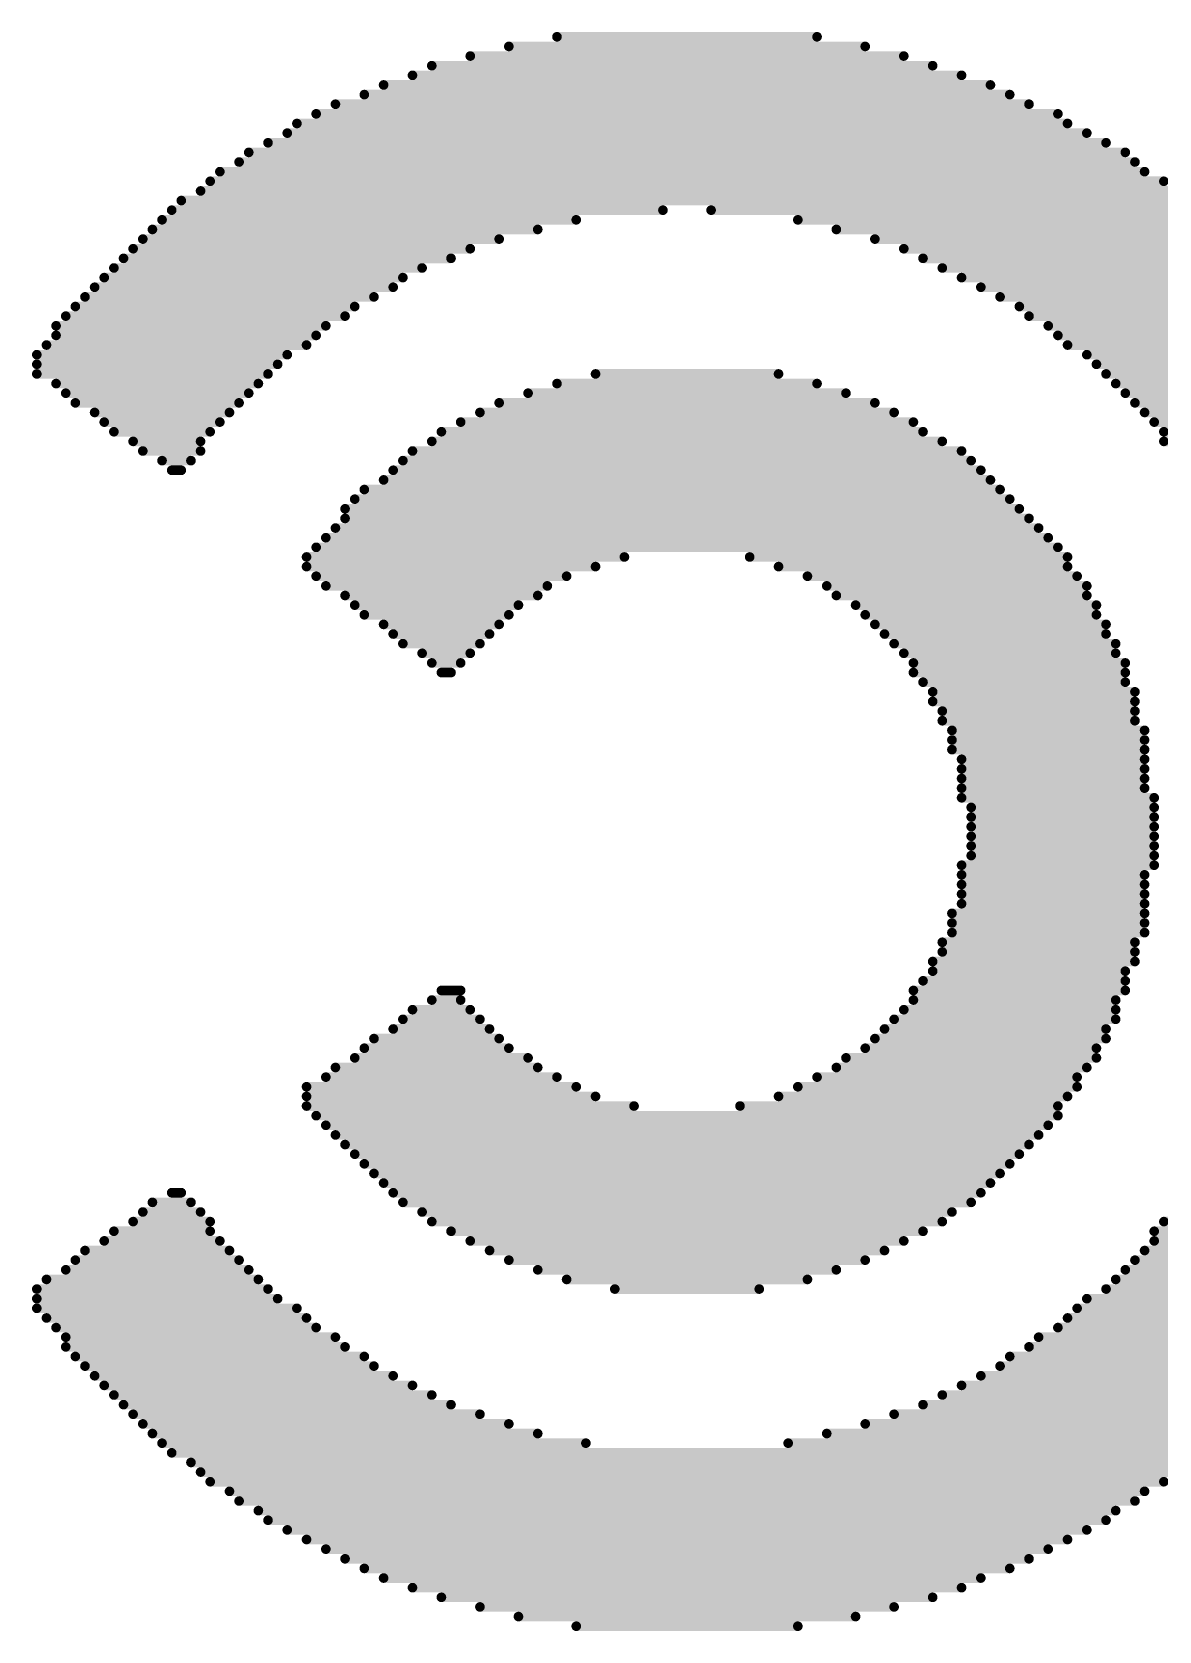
# Model space of a CAD drawing. Extents: x -0.3 to 75.5, y -0.2 to 56.1.
# Drawn here: x 33.511 to 36.483, y 38.436 to 42.653 of the extents above; entities that cross this region are included whole.
import ezdxf

# ---------------------------------------------------------------- set-up
doc = ezdxf.new("R2010")
doc.units = 0
doc.layers.add('BOTTOMOVERLAY', color=54, linetype='CONTINUOUS')

msp = doc.modelspace()

# ---------------------------------------------------------------- linework, layer by layer
at = {"layer": 'BOTTOMOVERLAY', "const_width": 0.0254}
for points in [[(34.895, 42.64), (35.5808, 42.64)], [(34.6664, 42.5892), (35.8094, 42.5892)], [(34.768, 42.6146), (35.7078, 42.6146)], [(34.514, 42.5384), (35.9618, 42.5384)], [(34.5648, 42.5638), (35.8856, 42.5638)], [(34.4378, 42.513), (36.038, 42.513)], [(34.3108, 42.4622), (36.1396, 42.4622)], [(34.387, 42.4876), (36.0888, 42.4876)], [(34.2092, 42.4114), (36.2412, 42.4114)], [(34.26, 42.4368), (36.2158, 42.4368)], [(34.1838, 42.386), (36.292, 42.386)], [(34.0822, 42.3352), (36.3936, 42.3352)], [(34.133, 42.3606), (36.3428, 42.3606)], [(34.006, 42.2844), (36.4444, 42.2844)], [(34.0568, 42.3098), (36.419, 42.3098)], [(33.9806, 42.259), (36.4952, 42.259)], [(33.9044, 42.2082), (36.5714, 42.2082)], [(33.9552, 42.2336), (36.5206, 42.2336)], [(33.8536, 42.1574), (34.9458, 42.1574)], [(33.879, 42.1828), (35.1744, 42.1828)], [(35.3014, 42.1828), (36.5968, 42.1828)], [(35.53, 42.1574), (36.6222, 42.1574)], [(33.8282, 42.132), (34.8442, 42.132)], [(35.6316, 42.132), (36.6476, 42.132)], [(33.7774, 42.0812), (34.6664, 42.0812)], [(33.8028, 42.1066), (34.7426, 42.1066)], [(35.7332, 42.1066), (36.673, 42.1066)], [(35.8094, 42.0812), (36.6984, 42.0812)], [(33.7266, 42.0304), (34.5394, 42.0304)], [(33.752, 42.0558), (34.6156, 42.0558)], [(35.8602, 42.0558), (36.7238, 42.0558)], [(35.911, 42.0304), (36.7492, 42.0304)], [(33.7012, 42.005), (34.4886, 42.005)], [(35.9618, 42.005), (36.7746, 42.005)], [(33.6504, 41.9542), (34.4124, 41.9542)], [(33.6758, 41.9796), (34.4632, 41.9796)], [(36.0126, 41.9796), (36.8, 41.9796)], [(36.0634, 41.9542), (36.8254, 41.9542)], [(33.5996, 41.9034), (34.3362, 41.9034)], [(33.625, 41.9288), (34.3616, 41.9288)], [(36.1142, 41.9288), (36.8508, 41.9288)], [(36.1396, 41.9034), (36.8762, 41.9034)], [(33.5742, 41.878), (34.2854, 41.878)], [(36.1904, 41.878), (36.9016, 41.878)], [(33.5488, 41.8272), (34.2346, 41.8272)], [(33.5742, 41.8526), (34.26, 41.8526)], [(36.2158, 41.8526), (36.9016, 41.8526)], [(36.2412, 41.8272), (36.927, 41.8272)], [(33.5234, 41.8018), (34.1838, 41.8018)], [(33.5234, 41.7764), (34.1584, 41.7764)], [(36.292, 41.8018), (36.9524, 41.8018)], [(36.3174, 41.7764), (36.9778, 41.7764)], [(33.5234, 41.751), (34.133, 41.751)], [(34.9966, 41.751), (35.4792, 41.751)], [(36.3428, 41.751), (36.9778, 41.751)], [(33.5742, 41.7256), (34.1076, 41.7256)], [(33.5996, 41.7002), (34.0822, 41.7002)], [(34.8188, 41.7002), (35.657, 41.7002)], [(34.895, 41.7256), (35.5808, 41.7256)], [(36.3682, 41.7256), (37.0032, 41.7256)], [(36.3936, 41.7002), (37.0286, 41.7002)], [(33.625, 41.6748), (34.0568, 41.6748)], [(33.6758, 41.6494), (34.0314, 41.6494)], [(34.6918, 41.6494), (35.784, 41.6494)], [(34.7426, 41.6748), (35.7332, 41.6748)], [(36.419, 41.6748), (37.0286, 41.6748)], [(36.4444, 41.6494), (37.054, 41.6494)], [(33.7012, 41.624), (34.006, 41.624)], [(34.641, 41.624), (35.8348, 41.624)], [(36.4698, 41.624), (37.054, 41.624)], [(33.7266, 41.5986), (33.9806, 41.5986)], [(33.7774, 41.5732), (33.9552, 41.5732)], [(34.5648, 41.5732), (35.911, 41.5732)], [(34.5902, 41.5986), (35.8602, 41.5986)], [(36.4952, 41.5986), (37.0794, 41.5986)], [(36.4952, 41.5732), (37.1048, 41.5732)], [(33.8028, 41.5478), (33.9552, 41.5478)], [(33.8536, 41.5224), (33.9298, 41.5224)], [(34.4886, 41.5224), (35.9872, 41.5224)], [(34.514, 41.5478), (35.9618, 41.5478)], [(33.879, 41.497), (33.9044, 41.497)], [(34.4632, 41.497), (36.0126, 41.497)], [(34.387, 41.4462), (36.0634, 41.4462)], [(34.4378, 41.4716), (36.038, 41.4716)], [(34.3362, 41.3954), (36.1142, 41.3954)], [(34.3616, 41.4208), (36.0888, 41.4208)], [(34.3362, 41.37), (36.1396, 41.37)], [(34.2854, 41.3192), (36.1904, 41.3192)], [(34.3108, 41.3446), (36.165, 41.3446)], [(34.2346, 41.2684), (35.0728, 41.2684)], [(34.26, 41.2938), (36.2158, 41.2938)], [(35.403, 41.2684), (36.2412, 41.2684)], [(34.2346, 41.243), (34.9966, 41.243)], [(35.4792, 41.243), (36.2412, 41.243)], [(34.26, 41.2176), (34.9204, 41.2176)], [(34.2854, 41.1922), (34.8696, 41.1922)], [(35.5554, 41.2176), (36.2666, 41.2176)], [(35.6062, 41.1922), (36.292, 41.1922)], [(34.3362, 41.1668), (34.8442, 41.1668)], [(34.3616, 41.1414), (34.7934, 41.1414)], [(35.6316, 41.1668), (36.292, 41.1668)], [(35.6824, 41.1414), (36.3174, 41.1414)], [(34.387, 41.116), (34.768, 41.116)], [(35.7078, 41.116), (36.3174, 41.116)], [(34.4378, 41.0906), (34.7426, 41.0906)], [(34.4632, 41.0652), (34.7172, 41.0652)], [(35.7332, 41.0906), (36.3428, 41.0906)], [(35.7586, 41.0652), (36.3428, 41.0652)], [(34.4886, 41.0398), (34.6918, 41.0398)], [(34.5394, 41.0144), (34.6664, 41.0144)], [(35.784, 41.0398), (36.3682, 41.0398)], [(35.8094, 41.0144), (36.3682, 41.0144)], [(34.5648, 40.989), (34.641, 40.989)], [(35.8348, 40.989), (36.3936, 40.989)], [(34.5902, 40.9636), (34.6156, 40.9636)], [(35.8348, 40.9636), (36.3936, 40.9636)], [(35.8602, 40.9382), (36.3936, 40.9382)], [(35.8856, 40.9128), (36.419, 40.9128)], [(35.8856, 40.8874), (36.419, 40.8874)], [(35.911, 40.862), (36.419, 40.862)], [(35.911, 40.8366), (36.419, 40.8366)], [(35.9364, 40.8112), (36.4444, 40.8112)], [(35.9364, 40.7858), (36.4444, 40.7858)], [(35.9364, 40.7604), (36.4444, 40.7604)], [(35.9618, 40.735), (36.4444, 40.735)], [(35.9618, 40.7096), (36.4444, 40.7096)], [(35.9618, 40.6842), (36.4444, 40.6842)], [(35.9618, 40.6588), (36.4444, 40.6588)], [(35.9618, 40.6334), (36.4698, 40.6334)], [(35.9872, 40.608), (36.4698, 40.608)], [(35.9872, 40.5826), (36.4698, 40.5826)], [(35.9872, 40.5572), (36.4698, 40.5572)], [(35.9872, 40.5318), (36.4698, 40.5318)], [(35.9872, 40.5064), (36.4698, 40.5064)], [(35.9872, 40.481), (36.4698, 40.481)], [(35.9618, 40.4556), (36.4698, 40.4556)], [(35.9618, 40.4302), (36.4444, 40.4302)], [(35.9618, 40.4048), (36.4444, 40.4048)], [(35.9618, 40.3794), (36.4444, 40.3794)], [(35.9618, 40.354), (36.4444, 40.354)], [(35.9364, 40.3286), (36.4444, 40.3286)], [(35.9364, 40.3032), (36.4444, 40.3032)], [(35.9364, 40.2778), (36.4444, 40.2778)], [(35.911, 40.2524), (36.419, 40.2524)], [(35.911, 40.227), (36.419, 40.227)], [(35.8856, 40.2016), (36.419, 40.2016)], [(35.8856, 40.1762), (36.3936, 40.1762)], [(35.8602, 40.1508), (36.3936, 40.1508)], [(34.5648, 40.1), (34.641, 40.1)], [(34.5902, 40.1254), (34.641, 40.1254)], [(35.8348, 40.1254), (36.3936, 40.1254)], [(35.8348, 40.1), (36.3682, 40.1)], [(34.4886, 40.0492), (34.6918, 40.0492)], [(34.514, 40.0746), (34.6664, 40.0746)], [(35.784, 40.0492), (36.3682, 40.0492)], [(35.8094, 40.0746), (36.3682, 40.0746)], [(34.4632, 40.0238), (34.7172, 40.0238)], [(35.7586, 40.0238), (36.3428, 40.0238)], [(34.387, 39.973), (34.768, 39.973)], [(34.4124, 39.9984), (34.7426, 39.9984)], [(35.7078, 39.973), (36.3174, 39.973)], [(35.7332, 39.9984), (36.3428, 39.9984)], [(34.3108, 39.9222), (34.8442, 39.9222)], [(34.3616, 39.9476), (34.8188, 39.9476)], [(35.6316, 39.9222), (36.292, 39.9222)], [(35.657, 39.9476), (36.3174, 39.9476)], [(34.2854, 39.8968), (34.895, 39.8968)], [(35.5808, 39.8968), (36.2666, 39.8968)], [(34.2346, 39.8714), (34.9458, 39.8714)], [(34.2346, 39.846), (34.9966, 39.846)], [(35.4792, 39.846), (36.2412, 39.846)], [(35.53, 39.8714), (36.2666, 39.8714)], [(34.2346, 39.8206), (35.0982, 39.8206)], [(34.26, 39.7952), (36.2158, 39.7952)], [(35.3776, 39.8206), (36.2158, 39.8206)], [(34.2854, 39.7698), (36.1904, 39.7698)], [(34.3108, 39.7444), (36.165, 39.7444)], [(34.3362, 39.719), (36.1396, 39.719)], [(34.3616, 39.6936), (36.1142, 39.6936)], [(34.387, 39.6682), (36.0888, 39.6682)], [(34.4124, 39.6428), (36.0634, 39.6428)], [(33.879, 39.592), (33.9044, 39.592)], [(34.4378, 39.6174), (36.038, 39.6174)], [(34.4632, 39.592), (36.0126, 39.592)], [(33.8028, 39.5412), (33.9552, 39.5412)], [(33.8282, 39.5666), (33.9298, 39.5666)], [(34.4886, 39.5666), (35.9872, 39.5666)], [(34.5394, 39.5412), (35.9364, 39.5412)], [(33.7774, 39.5158), (33.9806, 39.5158)], [(34.5648, 39.5158), (35.911, 39.5158)], [(36.4952, 39.5158), (37.0794, 39.5158)], [(33.7012, 39.465), (34.006, 39.465)], [(33.7266, 39.4904), (33.9806, 39.4904)], [(34.6156, 39.4904), (35.8602, 39.4904)], [(34.6664, 39.465), (35.8094, 39.465)], [(36.4698, 39.4904), (37.0794, 39.4904)], [(36.4698, 39.465), (37.054, 39.465)], [(33.625, 39.4142), (34.0568, 39.4142)], [(33.6504, 39.4396), (34.0314, 39.4396)], [(34.7172, 39.4396), (35.7586, 39.4396)], [(34.768, 39.4142), (35.7078, 39.4142)], [(36.419, 39.4142), (37.0286, 39.4142)], [(36.4444, 39.4396), (37.054, 39.4396)], [(33.5996, 39.3888), (34.0822, 39.3888)], [(34.8442, 39.3888), (35.6316, 39.3888)], [(36.3936, 39.3888), (37.0032, 39.3888)], [(33.5234, 39.338), (34.133, 39.338)], [(33.5488, 39.3634), (34.1076, 39.3634)], [(34.9204, 39.3634), (35.5554, 39.3634)], [(35.0474, 39.338), (35.4284, 39.338)], [(36.3428, 39.338), (36.9778, 39.338)], [(36.3682, 39.3634), (37.0032, 39.3634)], [(33.5234, 39.3126), (34.1584, 39.3126)], [(33.5234, 39.2872), (34.2092, 39.2872)], [(36.2666, 39.2872), (36.9524, 39.2872)], [(36.292, 39.3126), (36.9524, 39.3126)], [(33.5488, 39.2618), (34.2346, 39.2618)], [(36.2412, 39.2618), (36.927, 39.2618)], [(33.5742, 39.2364), (34.26, 39.2364)], [(33.5996, 39.211), (34.3108, 39.211)], [(36.165, 39.211), (36.8762, 39.211)], [(36.2158, 39.2364), (36.9016, 39.2364)], [(33.5996, 39.1856), (34.3362, 39.1856)], [(33.625, 39.1602), (34.387, 39.1602)], [(36.0888, 39.1602), (36.8508, 39.1602)], [(36.1396, 39.1856), (36.8762, 39.1856)], [(33.6504, 39.1348), (34.4124, 39.1348)], [(36.0634, 39.1348), (36.8254, 39.1348)], [(33.6758, 39.1094), (34.4632, 39.1094)], [(33.7012, 39.084), (34.514, 39.084)], [(35.9618, 39.084), (36.7746, 39.084)], [(36.0126, 39.1094), (36.8, 39.1094)], [(33.7266, 39.0586), (34.5648, 39.0586)], [(33.752, 39.0332), (34.6156, 39.0332)], [(35.8602, 39.0332), (36.7238, 39.0332)], [(35.911, 39.0586), (36.7492, 39.0586)], [(33.7774, 39.0078), (34.6918, 39.0078)], [(35.784, 39.0078), (36.6984, 39.0078)], [(33.8028, 38.9824), (34.768, 38.9824)], [(33.8282, 38.957), (34.8442, 38.957)], [(35.6062, 38.957), (36.6476, 38.957)], [(35.7078, 38.9824), (36.673, 38.9824)], [(33.8536, 38.9316), (34.9712, 38.9316)], [(33.879, 38.9062), (36.5714, 38.9062)], [(35.5046, 38.9316), (36.6222, 38.9316)], [(33.9298, 38.8808), (36.546, 38.8808)], [(33.9552, 38.8554), (36.5206, 38.8554)], [(33.9806, 38.83), (36.4952, 38.83)], [(34.0314, 38.8046), (36.4444, 38.8046)], [(34.0568, 38.7792), (36.419, 38.7792)], [(34.1076, 38.7538), (36.3682, 38.7538)], [(34.133, 38.7284), (36.3428, 38.7284)], [(34.1838, 38.703), (36.292, 38.703)], [(34.2346, 38.6776), (36.2412, 38.6776)], [(34.2854, 38.6522), (36.1904, 38.6522)], [(34.3362, 38.6268), (36.1396, 38.6268)], [(34.387, 38.6014), (36.0888, 38.6014)], [(34.4378, 38.576), (36.0126, 38.576)], [(34.514, 38.5506), (35.9618, 38.5506)], [(34.5902, 38.5252), (35.8856, 38.5252)], [(34.6918, 38.4998), (35.784, 38.4998)], [(34.7934, 38.4744), (35.6824, 38.4744)], [(34.9458, 38.449), (35.53, 38.449)]]:
    msp.add_lwpolyline(points, dxfattribs=at)
at = {"layer": 'BOTTOMOVERLAY', "const_width": 0.0127}
for points in [[(34.8887, 42.64, 1), (34.9014, 42.64, 1)], [(35.5745, 42.64, 1), (35.5872, 42.64, 1)], [(34.6601, 42.5892, 1), (34.6728, 42.5892, 1)], [(34.7617, 42.6146, 1), (34.7744, 42.6146, 1)], [(35.7015, 42.6146, 1), (35.7142, 42.6146, 1)], [(35.8031, 42.5892, 1), (35.8158, 42.5892, 1)], [(34.5077, 42.5384, 1), (34.5204, 42.5384, 1)], [(34.5585, 42.5638, 1), (34.5712, 42.5638, 1)], [(35.8793, 42.5638, 1), (35.892, 42.5638, 1)], [(35.9555, 42.5384, 1), (35.9682, 42.5384, 1)], [(34.4315, 42.513, 1), (34.4442, 42.513, 1)], [(36.0317, 42.513, 1), (36.0444, 42.513, 1)], [(34.3045, 42.4622, 1), (34.3172, 42.4622, 1)], [(34.3807, 42.4876, 1), (34.3934, 42.4876, 1)], [(36.0825, 42.4876, 1), (36.0952, 42.4876, 1)], [(36.1333, 42.4622, 1), (36.146, 42.4622, 1)], [(34.2029, 42.4114, 1), (34.2156, 42.4114, 1)], [(34.2537, 42.4368, 1), (34.2664, 42.4368, 1)], [(36.2095, 42.4368, 1), (36.2222, 42.4368, 1)], [(36.2349, 42.4114, 1), (36.2476, 42.4114, 1)], [(34.1775, 42.386, 1), (34.1902, 42.386, 1)], [(36.2857, 42.386, 1), (36.2984, 42.386, 1)], [(34.0759, 42.3352, 1), (34.0886, 42.3352, 1)], [(34.1267, 42.3606, 1), (34.1394, 42.3606, 1)], [(36.3365, 42.3606, 1), (36.3492, 42.3606, 1)], [(36.3873, 42.3352, 1), (36.4, 42.3352, 1)], [(33.9997, 42.2844, 1), (34.0124, 42.2844, 1)], [(34.0505, 42.3098, 1), (34.0632, 42.3098, 1)], [(36.4127, 42.3098, 1), (36.4254, 42.3098, 1)], [(36.4381, 42.2844, 1), (36.4508, 42.2844, 1)], [(33.9743, 42.259, 1), (33.987, 42.259, 1)], [(36.4889, 42.259, 1), (36.5016, 42.259, 1)], [(33.8981, 42.2082, 1), (33.9108, 42.2082, 1)], [(33.9489, 42.2336, 1), (33.9616, 42.2336, 1)], [(33.8473, 42.1574, 1), (33.86, 42.1574, 1)], [(33.8727, 42.1828, 1), (33.8854, 42.1828, 1)], [(34.9395, 42.1574, 1), (34.9522, 42.1574, 1)], [(35.1681, 42.1828, 1), (35.1808, 42.1828, 1)], [(35.2951, 42.1828, 1), (35.3078, 42.1828, 1)], [(35.5237, 42.1574, 1), (35.5364, 42.1574, 1)], [(33.8219, 42.132, 1), (33.8346, 42.132, 1)], [(34.8379, 42.132, 1), (34.8506, 42.132, 1)], [(35.6253, 42.132, 1), (35.638, 42.132, 1)], [(33.7711, 42.0812, 1), (33.7838, 42.0812, 1)], [(33.7965, 42.1066, 1), (33.8092, 42.1066, 1)], [(34.6601, 42.0812, 1), (34.6728, 42.0812, 1)], [(34.7363, 42.1066, 1), (34.749, 42.1066, 1)], [(35.7269, 42.1066, 1), (35.7396, 42.1066, 1)], [(35.8031, 42.0812, 1), (35.8158, 42.0812, 1)], [(33.7203, 42.0304, 1), (33.733, 42.0304, 1)], [(33.7457, 42.0558, 1), (33.7584, 42.0558, 1)], [(34.5331, 42.0304, 1), (34.5458, 42.0304, 1)], [(34.6093, 42.0558, 1), (34.622, 42.0558, 1)], [(35.8539, 42.0558, 1), (35.8666, 42.0558, 1)], [(35.9047, 42.0304, 1), (35.9174, 42.0304, 1)], [(33.6949, 42.005, 1), (33.7076, 42.005, 1)], [(34.4823, 42.005, 1), (34.495, 42.005, 1)], [(35.9555, 42.005, 1), (35.9682, 42.005, 1)], [(33.6441, 41.9542, 1), (33.6568, 41.9542, 1)], [(33.6695, 41.9796, 1), (33.6822, 41.9796, 1)], [(34.4061, 41.9542, 1), (34.4188, 41.9542, 1)], [(34.4569, 41.9796, 1), (34.4696, 41.9796, 1)], [(36.0063, 41.9796, 1), (36.019, 41.9796, 1)], [(36.0571, 41.9542, 1), (36.0698, 41.9542, 1)], [(33.5933, 41.9034, 1), (33.606, 41.9034, 1)], [(33.6187, 41.9288, 1), (33.6314, 41.9288, 1)], [(34.3299, 41.9034, 1), (34.3426, 41.9034, 1)], [(34.3553, 41.9288, 1), (34.368, 41.9288, 1)], [(36.1079, 41.9288, 1), (36.1206, 41.9288, 1)], [(36.1333, 41.9034, 1), (36.146, 41.9034, 1)], [(33.5679, 41.878, 1), (33.5806, 41.878, 1)], [(34.2791, 41.878, 1), (34.2918, 41.878, 1)], [(36.1841, 41.878, 1), (36.1968, 41.878, 1)], [(33.5425, 41.8272, 1), (33.5552, 41.8272, 1)], [(33.5679, 41.8526, 1), (33.5806, 41.8526, 1)], [(34.2283, 41.8272, 1), (34.241, 41.8272, 1)], [(34.2537, 41.8526, 1), (34.2664, 41.8526, 1)], [(36.2095, 41.8526, 1), (36.2222, 41.8526, 1)], [(36.2349, 41.8272, 1), (36.2476, 41.8272, 1)], [(33.5171, 41.8018, 1), (33.5298, 41.8018, 1)], [(33.5171, 41.7764, 1), (33.5298, 41.7764, 1)], [(34.1521, 41.7764, 1), (34.1648, 41.7764, 1)], [(34.1775, 41.8018, 1), (34.1902, 41.8018, 1)], [(36.2857, 41.8018, 1), (36.2984, 41.8018, 1)], [(36.3111, 41.7764, 1), (36.3238, 41.7764, 1)], [(33.5171, 41.751, 1), (33.5298, 41.751, 1)], [(34.1267, 41.751, 1), (34.1394, 41.751, 1)], [(34.9903, 41.751, 1), (35.003, 41.751, 1)], [(35.4729, 41.751, 1), (35.4856, 41.751, 1)], [(36.3365, 41.751, 1), (36.3492, 41.751, 1)], [(33.5679, 41.7256, 1), (33.5806, 41.7256, 1)], [(33.5933, 41.7002, 1), (33.606, 41.7002, 1)], [(34.0759, 41.7002, 1), (34.0886, 41.7002, 1)], [(34.1013, 41.7256, 1), (34.114, 41.7256, 1)], [(34.8125, 41.7002, 1), (34.8252, 41.7002, 1)], [(34.8887, 41.7256, 1), (34.9014, 41.7256, 1)], [(35.5745, 41.7256, 1), (35.5872, 41.7256, 1)], [(35.6507, 41.7002, 1), (35.6634, 41.7002, 1)], [(36.3619, 41.7256, 1), (36.3746, 41.7256, 1)], [(36.3873, 41.7002, 1), (36.4, 41.7002, 1)], [(33.6187, 41.6748, 1), (33.6314, 41.6748, 1)], [(33.6695, 41.6494, 1), (33.6822, 41.6494, 1)], [(34.0251, 41.6494, 1), (34.0378, 41.6494, 1)], [(34.0505, 41.6748, 1), (34.0632, 41.6748, 1)], [(34.6855, 41.6494, 1), (34.6982, 41.6494, 1)], [(34.7363, 41.6748, 1), (34.749, 41.6748, 1)], [(35.7269, 41.6748, 1), (35.7396, 41.6748, 1)], [(35.7777, 41.6494, 1), (35.7904, 41.6494, 1)], [(36.4127, 41.6748, 1), (36.4254, 41.6748, 1)], [(36.4381, 41.6494, 1), (36.4508, 41.6494, 1)], [(33.6949, 41.624, 1), (33.7076, 41.624, 1)], [(33.9997, 41.624, 1), (34.0124, 41.624, 1)], [(34.6347, 41.624, 1), (34.6474, 41.624, 1)], [(35.8285, 41.624, 1), (35.8412, 41.624, 1)], [(36.4635, 41.624, 1), (36.4762, 41.624, 1)], [(33.7203, 41.5986, 1), (33.733, 41.5986, 1)], [(33.7711, 41.5732, 1), (33.7838, 41.5732, 1)], [(33.9489, 41.5732, 1), (33.9616, 41.5732, 1)], [(33.9743, 41.5986, 1), (33.987, 41.5986, 1)], [(34.5585, 41.5732, 1), (34.5712, 41.5732, 1)], [(34.5839, 41.5986, 1), (34.5966, 41.5986, 1)], [(35.8539, 41.5986, 1), (35.8666, 41.5986, 1)], [(35.9047, 41.5732, 1), (35.9174, 41.5732, 1)], [(36.4889, 41.5986, 1), (36.5016, 41.5986, 1)], [(36.4889, 41.5732, 1), (36.5016, 41.5732, 1)], [(33.7965, 41.5478, 1), (33.8092, 41.5478, 1)], [(33.8473, 41.5224, 1), (33.86, 41.5224, 1)], [(33.9235, 41.5224, 1), (33.9362, 41.5224, 1)], [(33.9489, 41.5478, 1), (33.9616, 41.5478, 1)], [(34.4823, 41.5224, 1), (34.495, 41.5224, 1)], [(34.5077, 41.5478, 1), (34.5204, 41.5478, 1)], [(35.9555, 41.5478, 1), (35.9682, 41.5478, 1)], [(35.9809, 41.5224, 1), (35.9936, 41.5224, 1)], [(33.8727, 41.497, 1), (33.8854, 41.497, 1)], [(33.8981, 41.497, 1), (33.9108, 41.497, 1)], [(34.4569, 41.497, 1), (34.4696, 41.497, 1)], [(36.0063, 41.497, 1), (36.019, 41.497, 1)], [(34.3807, 41.4462, 1), (34.3934, 41.4462, 1)], [(34.4315, 41.4716, 1), (34.4442, 41.4716, 1)], [(36.0317, 41.4716, 1), (36.0444, 41.4716, 1)], [(36.0571, 41.4462, 1), (36.0698, 41.4462, 1)], [(34.3299, 41.3954, 1), (34.3426, 41.3954, 1)], [(34.3553, 41.4208, 1), (34.368, 41.4208, 1)], [(36.0825, 41.4208, 1), (36.0952, 41.4208, 1)], [(36.1079, 41.3954, 1), (36.1206, 41.3954, 1)], [(34.3299, 41.37, 1), (34.3426, 41.37, 1)], [(36.1333, 41.37, 1), (36.146, 41.37, 1)], [(34.2791, 41.3192, 1), (34.2918, 41.3192, 1)], [(34.3045, 41.3446, 1), (34.3172, 41.3446, 1)], [(36.1587, 41.3446, 1), (36.1714, 41.3446, 1)], [(36.1841, 41.3192, 1), (36.1968, 41.3192, 1)], [(34.2283, 41.2684, 1), (34.241, 41.2684, 1)], [(34.2537, 41.2938, 1), (34.2664, 41.2938, 1)], [(35.0665, 41.2684, 1), (35.0792, 41.2684, 1)], [(35.3967, 41.2684, 1), (35.4094, 41.2684, 1)], [(36.2095, 41.2938, 1), (36.2222, 41.2938, 1)], [(36.2349, 41.2684, 1), (36.2476, 41.2684, 1)], [(34.2283, 41.243, 1), (34.241, 41.243, 1)], [(34.9903, 41.243, 1), (35.003, 41.243, 1)], [(35.4729, 41.243, 1), (35.4856, 41.243, 1)], [(36.2349, 41.243, 1), (36.2476, 41.243, 1)], [(34.2537, 41.2176, 1), (34.2664, 41.2176, 1)], [(34.2791, 41.1922, 1), (34.2918, 41.1922, 1)], [(34.8633, 41.1922, 1), (34.876, 41.1922, 1)], [(34.9141, 41.2176, 1), (34.9268, 41.2176, 1)], [(35.5491, 41.2176, 1), (35.5618, 41.2176, 1)], [(35.5999, 41.1922, 1), (35.6126, 41.1922, 1)], [(36.2603, 41.2176, 1), (36.273, 41.2176, 1)], [(36.2857, 41.1922, 1), (36.2984, 41.1922, 1)], [(34.3299, 41.1668, 1), (34.3426, 41.1668, 1)], [(34.3553, 41.1414, 1), (34.368, 41.1414, 1)], [(34.7871, 41.1414, 1), (34.7998, 41.1414, 1)], [(34.8379, 41.1668, 1), (34.8506, 41.1668, 1)], [(35.6253, 41.1668, 1), (35.638, 41.1668, 1)], [(35.6761, 41.1414, 1), (35.6888, 41.1414, 1)], [(36.2857, 41.1668, 1), (36.2984, 41.1668, 1)], [(36.3111, 41.1414, 1), (36.3238, 41.1414, 1)], [(34.3807, 41.116, 1), (34.3934, 41.116, 1)], [(34.7617, 41.116, 1), (34.7744, 41.116, 1)], [(35.7015, 41.116, 1), (35.7142, 41.116, 1)], [(36.3111, 41.116, 1), (36.3238, 41.116, 1)], [(34.4315, 41.0906, 1), (34.4442, 41.0906, 1)], [(34.4569, 41.0652, 1), (34.4696, 41.0652, 1)], [(34.7109, 41.0652, 1), (34.7236, 41.0652, 1)], [(34.7363, 41.0906, 1), (34.749, 41.0906, 1)], [(35.7269, 41.0906, 1), (35.7396, 41.0906, 1)], [(35.7523, 41.0652, 1), (35.765, 41.0652, 1)], [(36.3365, 41.0906, 1), (36.3492, 41.0906, 1)], [(36.3365, 41.0652, 1), (36.3492, 41.0652, 1)], [(34.4823, 41.0398, 1), (34.495, 41.0398, 1)], [(34.5331, 41.0144, 1), (34.5458, 41.0144, 1)], [(34.6601, 41.0144, 1), (34.6728, 41.0144, 1)], [(34.6855, 41.0398, 1), (34.6982, 41.0398, 1)], [(35.7777, 41.0398, 1), (35.7904, 41.0398, 1)], [(35.8031, 41.0144, 1), (35.8158, 41.0144, 1)], [(36.3619, 41.0398, 1), (36.3746, 41.0398, 1)], [(36.3619, 41.0144, 1), (36.3746, 41.0144, 1)], [(34.5585, 40.989, 1), (34.5712, 40.989, 1)], [(34.6347, 40.989, 1), (34.6474, 40.989, 1)], [(35.8285, 40.989, 1), (35.8412, 40.989, 1)], [(36.3873, 40.989, 1), (36.4, 40.989, 1)], [(34.5839, 40.9636, 1), (34.5966, 40.9636, 1)], [(34.6093, 40.9636, 1), (34.622, 40.9636, 1)], [(35.8285, 40.9636, 1), (35.8412, 40.9636, 1)], [(35.8539, 40.9382, 1), (35.8666, 40.9382, 1)], [(36.3873, 40.9636, 1), (36.4, 40.9636, 1)], [(36.3873, 40.9382, 1), (36.4, 40.9382, 1)], [(35.8793, 40.9128, 1), (35.892, 40.9128, 1)], [(35.8793, 40.8874, 1), (35.892, 40.8874, 1)], [(36.4127, 40.9128, 1), (36.4254, 40.9128, 1)], [(36.4127, 40.8874, 1), (36.4254, 40.8874, 1)], [(35.9047, 40.862, 1), (35.9174, 40.862, 1)], [(36.4127, 40.862, 1), (36.4254, 40.862, 1)], [(35.9047, 40.8366, 1), (35.9174, 40.8366, 1)], [(35.9301, 40.8112, 1), (35.9428, 40.8112, 1)], [(36.4127, 40.8366, 1), (36.4254, 40.8366, 1)], [(36.4381, 40.8112, 1), (36.4508, 40.8112, 1)], [(35.9301, 40.7858, 1), (35.9428, 40.7858, 1)], [(35.9301, 40.7604, 1), (35.9428, 40.7604, 1)], [(36.4381, 40.7858, 1), (36.4508, 40.7858, 1)], [(36.4381, 40.7604, 1), (36.4508, 40.7604, 1)], [(35.9555, 40.735, 1), (35.9682, 40.735, 1)], [(36.4381, 40.735, 1), (36.4508, 40.735, 1)], [(35.9555, 40.7096, 1), (35.9682, 40.7096, 1)], [(35.9555, 40.6842, 1), (35.9682, 40.6842, 1)], [(36.4381, 40.7096, 1), (36.4508, 40.7096, 1)], [(36.4381, 40.6842, 1), (36.4508, 40.6842, 1)], [(35.9555, 40.6588, 1), (35.9682, 40.6588, 1)], [(35.9555, 40.6334, 1), (35.9682, 40.6334, 1)], [(36.4381, 40.6588, 1), (36.4508, 40.6588, 1)], [(36.4635, 40.6334, 1), (36.4762, 40.6334, 1)], [(35.9809, 40.608, 1), (35.9936, 40.608, 1)], [(36.4635, 40.608, 1), (36.4762, 40.608, 1)], [(35.9809, 40.5826, 1), (35.9936, 40.5826, 1)], [(35.9809, 40.5572, 1), (35.9936, 40.5572, 1)], [(36.4635, 40.5826, 1), (36.4762, 40.5826, 1)], [(36.4635, 40.5572, 1), (36.4762, 40.5572, 1)], [(35.9809, 40.5318, 1), (35.9936, 40.5318, 1)], [(36.4635, 40.5318, 1), (36.4762, 40.5318, 1)], [(35.9809, 40.5064, 1), (35.9936, 40.5064, 1)], [(35.9809, 40.481, 1), (35.9936, 40.481, 1)], [(36.4635, 40.5064, 1), (36.4762, 40.5064, 1)], [(36.4635, 40.481, 1), (36.4762, 40.481, 1)], [(35.9555, 40.4556, 1), (35.9682, 40.4556, 1)], [(35.9555, 40.4302, 1), (35.9682, 40.4302, 1)], [(36.4381, 40.4302, 1), (36.4508, 40.4302, 1)], [(36.4635, 40.4556, 1), (36.4762, 40.4556, 1)], [(35.9555, 40.4048, 1), (35.9682, 40.4048, 1)], [(36.4381, 40.4048, 1), (36.4508, 40.4048, 1)], [(35.9555, 40.3794, 1), (35.9682, 40.3794, 1)], [(35.9555, 40.354, 1), (35.9682, 40.354, 1)], [(36.4381, 40.3794, 1), (36.4508, 40.3794, 1)], [(36.4381, 40.354, 1), (36.4508, 40.354, 1)], [(35.9301, 40.3286, 1), (35.9428, 40.3286, 1)], [(35.9301, 40.3032, 1), (35.9428, 40.3032, 1)], [(36.4381, 40.3286, 1), (36.4508, 40.3286, 1)], [(36.4381, 40.3032, 1), (36.4508, 40.3032, 1)], [(35.9301, 40.2778, 1), (35.9428, 40.2778, 1)], [(36.4381, 40.2778, 1), (36.4508, 40.2778, 1)], [(35.9047, 40.2524, 1), (35.9174, 40.2524, 1)], [(35.9047, 40.227, 1), (35.9174, 40.227, 1)], [(36.4127, 40.2524, 1), (36.4254, 40.2524, 1)], [(36.4127, 40.227, 1), (36.4254, 40.227, 1)], [(35.8793, 40.2016, 1), (35.892, 40.2016, 1)], [(35.8793, 40.1762, 1), (35.892, 40.1762, 1)], [(36.3873, 40.1762, 1), (36.4, 40.1762, 1)], [(36.4127, 40.2016, 1), (36.4254, 40.2016, 1)], [(35.8539, 40.1508, 1), (35.8666, 40.1508, 1)], [(36.3873, 40.1508, 1), (36.4, 40.1508, 1)], [(34.5585, 40.1, 1), (34.5712, 40.1, 1)], [(34.5839, 40.1254, 1), (34.5966, 40.1254, 1)], [(34.6347, 40.1254, 1), (34.6474, 40.1254, 1)], [(34.6347, 40.1, 1), (34.6474, 40.1, 1)], [(35.8285, 40.1254, 1), (35.8412, 40.1254, 1)], [(35.8285, 40.1, 1), (35.8412, 40.1, 1)], [(36.3619, 40.1, 1), (36.3746, 40.1, 1)], [(36.3873, 40.1254, 1), (36.4, 40.1254, 1)], [(34.4823, 40.0492, 1), (34.495, 40.0492, 1)], [(34.5077, 40.0746, 1), (34.5204, 40.0746, 1)], [(34.6601, 40.0746, 1), (34.6728, 40.0746, 1)], [(34.6855, 40.0492, 1), (34.6982, 40.0492, 1)], [(35.7777, 40.0492, 1), (35.7904, 40.0492, 1)], [(35.8031, 40.0746, 1), (35.8158, 40.0746, 1)], [(36.3619, 40.0746, 1), (36.3746, 40.0746, 1)], [(36.3619, 40.0492, 1), (36.3746, 40.0492, 1)], [(34.4569, 40.0238, 1), (34.4696, 40.0238, 1)], [(34.7109, 40.0238, 1), (34.7236, 40.0238, 1)], [(35.7523, 40.0238, 1), (35.765, 40.0238, 1)], [(36.3365, 40.0238, 1), (36.3492, 40.0238, 1)], [(34.3807, 39.973, 1), (34.3934, 39.973, 1)], [(34.4061, 39.9984, 1), (34.4188, 39.9984, 1)], [(34.7363, 39.9984, 1), (34.749, 39.9984, 1)], [(34.7617, 39.973, 1), (34.7744, 39.973, 1)], [(35.7015, 39.973, 1), (35.7142, 39.973, 1)], [(35.7269, 39.9984, 1), (35.7396, 39.9984, 1)], [(36.3111, 39.973, 1), (36.3238, 39.973, 1)], [(36.3365, 39.9984, 1), (36.3492, 39.9984, 1)], [(34.3045, 39.9222, 1), (34.3172, 39.9222, 1)], [(34.3553, 39.9476, 1), (34.368, 39.9476, 1)], [(34.8125, 39.9476, 1), (34.8252, 39.9476, 1)], [(34.8379, 39.9222, 1), (34.8506, 39.9222, 1)], [(35.6253, 39.9222, 1), (35.638, 39.9222, 1)], [(35.6507, 39.9476, 1), (35.6634, 39.9476, 1)], [(36.2857, 39.9222, 1), (36.2984, 39.9222, 1)], [(36.3111, 39.9476, 1), (36.3238, 39.9476, 1)], [(34.2791, 39.8968, 1), (34.2918, 39.8968, 1)], [(34.8887, 39.8968, 1), (34.9014, 39.8968, 1)], [(35.5745, 39.8968, 1), (35.5872, 39.8968, 1)], [(36.2603, 39.8968, 1), (36.273, 39.8968, 1)], [(34.2283, 39.8714, 1), (34.241, 39.8714, 1)], [(34.2283, 39.846, 1), (34.241, 39.846, 1)], [(34.9395, 39.8714, 1), (34.9522, 39.8714, 1)], [(34.9903, 39.846, 1), (35.003, 39.846, 1)], [(35.4729, 39.846, 1), (35.4856, 39.846, 1)], [(35.5237, 39.8714, 1), (35.5364, 39.8714, 1)], [(36.2349, 39.846, 1), (36.2476, 39.846, 1)], [(36.2603, 39.8714, 1), (36.273, 39.8714, 1)], [(34.2283, 39.8206, 1), (34.241, 39.8206, 1)], [(34.2537, 39.7952, 1), (34.2664, 39.7952, 1)], [(35.0919, 39.8206, 1), (35.1046, 39.8206, 1)], [(35.3713, 39.8206, 1), (35.384, 39.8206, 1)], [(36.2095, 39.8206, 1), (36.2222, 39.8206, 1)], [(36.2095, 39.7952, 1), (36.2222, 39.7952, 1)], [(34.2791, 39.7698, 1), (34.2918, 39.7698, 1)], [(36.1841, 39.7698, 1), (36.1968, 39.7698, 1)], [(34.3045, 39.7444, 1), (34.3172, 39.7444, 1)], [(34.3299, 39.719, 1), (34.3426, 39.719, 1)], [(36.1333, 39.719, 1), (36.146, 39.719, 1)], [(36.1587, 39.7444, 1), (36.1714, 39.7444, 1)], [(34.3553, 39.6936, 1), (34.368, 39.6936, 1)], [(34.3807, 39.6682, 1), (34.3934, 39.6682, 1)], [(36.0825, 39.6682, 1), (36.0952, 39.6682, 1)], [(36.1079, 39.6936, 1), (36.1206, 39.6936, 1)], [(34.4061, 39.6428, 1), (34.4188, 39.6428, 1)], [(36.0571, 39.6428, 1), (36.0698, 39.6428, 1)], [(33.8727, 39.592, 1), (33.8854, 39.592, 1)], [(33.8981, 39.592, 1), (33.9108, 39.592, 1)], [(34.4315, 39.6174, 1), (34.4442, 39.6174, 1)], [(34.4569, 39.592, 1), (34.4696, 39.592, 1)], [(36.0063, 39.592, 1), (36.019, 39.592, 1)], [(36.0317, 39.6174, 1), (36.0444, 39.6174, 1)], [(33.7965, 39.5412, 1), (33.8092, 39.5412, 1)], [(33.8219, 39.5666, 1), (33.8346, 39.5666, 1)], [(33.9235, 39.5666, 1), (33.9362, 39.5666, 1)], [(33.9489, 39.5412, 1), (33.9616, 39.5412, 1)], [(34.4823, 39.5666, 1), (34.495, 39.5666, 1)], [(34.5331, 39.5412, 1), (34.5458, 39.5412, 1)], [(35.9301, 39.5412, 1), (35.9428, 39.5412, 1)], [(35.9809, 39.5666, 1), (35.9936, 39.5666, 1)], [(33.7711, 39.5158, 1), (33.7838, 39.5158, 1)], [(33.9743, 39.5158, 1), (33.987, 39.5158, 1)], [(34.5585, 39.5158, 1), (34.5712, 39.5158, 1)], [(35.9047, 39.5158, 1), (35.9174, 39.5158, 1)], [(36.4889, 39.5158, 1), (36.5016, 39.5158, 1)], [(33.6949, 39.465, 1), (33.7076, 39.465, 1)], [(33.7203, 39.4904, 1), (33.733, 39.4904, 1)], [(33.9743, 39.4904, 1), (33.987, 39.4904, 1)], [(33.9997, 39.465, 1), (34.0124, 39.465, 1)], [(34.6093, 39.4904, 1), (34.622, 39.4904, 1)], [(34.6601, 39.465, 1), (34.6728, 39.465, 1)], [(35.8031, 39.465, 1), (35.8158, 39.465, 1)], [(35.8539, 39.4904, 1), (35.8666, 39.4904, 1)], [(36.4635, 39.4904, 1), (36.4762, 39.4904, 1)], [(36.4635, 39.465, 1), (36.4762, 39.465, 1)], [(33.6187, 39.4142, 1), (33.6314, 39.4142, 1)], [(33.6441, 39.4396, 1), (33.6568, 39.4396, 1)], [(34.0251, 39.4396, 1), (34.0378, 39.4396, 1)], [(34.0505, 39.4142, 1), (34.0632, 39.4142, 1)], [(34.7109, 39.4396, 1), (34.7236, 39.4396, 1)], [(34.7617, 39.4142, 1), (34.7744, 39.4142, 1)], [(35.7015, 39.4142, 1), (35.7142, 39.4142, 1)], [(35.7523, 39.4396, 1), (35.765, 39.4396, 1)], [(36.4127, 39.4142, 1), (36.4254, 39.4142, 1)], [(36.4381, 39.4396, 1), (36.4508, 39.4396, 1)], [(33.5933, 39.3888, 1), (33.606, 39.3888, 1)], [(34.0759, 39.3888, 1), (34.0886, 39.3888, 1)], [(34.8379, 39.3888, 1), (34.8506, 39.3888, 1)], [(35.6253, 39.3888, 1), (35.638, 39.3888, 1)], [(36.3873, 39.3888, 1), (36.4, 39.3888, 1)], [(33.5171, 39.338, 1), (33.5298, 39.338, 1)], [(33.5425, 39.3634, 1), (33.5552, 39.3634, 1)], [(34.1013, 39.3634, 1), (34.114, 39.3634, 1)], [(34.1267, 39.338, 1), (34.1394, 39.338, 1)], [(34.9141, 39.3634, 1), (34.9268, 39.3634, 1)], [(35.0411, 39.338, 1), (35.0538, 39.338, 1)], [(35.4221, 39.338, 1), (35.4348, 39.338, 1)], [(35.5491, 39.3634, 1), (35.5618, 39.3634, 1)], [(36.3365, 39.338, 1), (36.3492, 39.338, 1)], [(36.3619, 39.3634, 1), (36.3746, 39.3634, 1)], [(33.5171, 39.3126, 1), (33.5298, 39.3126, 1)], [(33.5171, 39.2872, 1), (33.5298, 39.2872, 1)], [(34.1521, 39.3126, 1), (34.1648, 39.3126, 1)], [(34.2029, 39.2872, 1), (34.2156, 39.2872, 1)], [(36.2603, 39.2872, 1), (36.273, 39.2872, 1)], [(36.2857, 39.3126, 1), (36.2984, 39.3126, 1)], [(33.5425, 39.2618, 1), (33.5552, 39.2618, 1)], [(34.2283, 39.2618, 1), (34.241, 39.2618, 1)], [(36.2349, 39.2618, 1), (36.2476, 39.2618, 1)], [(33.5679, 39.2364, 1), (33.5806, 39.2364, 1)], [(33.5933, 39.211, 1), (33.606, 39.211, 1)], [(34.2537, 39.2364, 1), (34.2664, 39.2364, 1)], [(34.3045, 39.211, 1), (34.3172, 39.211, 1)], [(36.1587, 39.211, 1), (36.1714, 39.211, 1)], [(36.2095, 39.2364, 1), (36.2222, 39.2364, 1)], [(33.5933, 39.1856, 1), (33.606, 39.1856, 1)], [(33.6187, 39.1602, 1), (33.6314, 39.1602, 1)], [(34.3299, 39.1856, 1), (34.3426, 39.1856, 1)], [(34.3807, 39.1602, 1), (34.3934, 39.1602, 1)], [(36.0825, 39.1602, 1), (36.0952, 39.1602, 1)], [(36.1333, 39.1856, 1), (36.146, 39.1856, 1)], [(33.6441, 39.1348, 1), (33.6568, 39.1348, 1)], [(34.4061, 39.1348, 1), (34.4188, 39.1348, 1)], [(36.0571, 39.1348, 1), (36.0698, 39.1348, 1)], [(33.6695, 39.1094, 1), (33.6822, 39.1094, 1)], [(33.6949, 39.084, 1), (33.7076, 39.084, 1)], [(34.4569, 39.1094, 1), (34.4696, 39.1094, 1)], [(34.5077, 39.084, 1), (34.5204, 39.084, 1)], [(35.9555, 39.084, 1), (35.9682, 39.084, 1)], [(36.0063, 39.1094, 1), (36.019, 39.1094, 1)], [(33.7203, 39.0586, 1), (33.733, 39.0586, 1)], [(33.7457, 39.0332, 1), (33.7584, 39.0332, 1)], [(34.5585, 39.0586, 1), (34.5712, 39.0586, 1)], [(34.6093, 39.0332, 1), (34.622, 39.0332, 1)], [(35.8539, 39.0332, 1), (35.8666, 39.0332, 1)], [(35.9047, 39.0586, 1), (35.9174, 39.0586, 1)], [(33.7711, 39.0078, 1), (33.7838, 39.0078, 1)], [(34.6855, 39.0078, 1), (34.6982, 39.0078, 1)], [(35.7777, 39.0078, 1), (35.7904, 39.0078, 1)], [(33.7965, 38.9824, 1), (33.8092, 38.9824, 1)], [(33.8219, 38.957, 1), (33.8346, 38.957, 1)], [(34.7617, 38.9824, 1), (34.7744, 38.9824, 1)], [(34.8379, 38.957, 1), (34.8506, 38.957, 1)], [(35.5999, 38.957, 1), (35.6126, 38.957, 1)], [(35.7015, 38.9824, 1), (35.7142, 38.9824, 1)], [(33.8473, 38.9316, 1), (33.86, 38.9316, 1)], [(33.8727, 38.9062, 1), (33.8854, 38.9062, 1)], [(34.9649, 38.9316, 1), (34.9776, 38.9316, 1)], [(35.4983, 38.9316, 1), (35.511, 38.9316, 1)], [(33.9235, 38.8808, 1), (33.9362, 38.8808, 1)], [(33.9489, 38.8554, 1), (33.9616, 38.8554, 1)], [(33.9743, 38.83, 1), (33.987, 38.83, 1)], [(36.4889, 38.83, 1), (36.5016, 38.83, 1)], [(34.0251, 38.8046, 1), (34.0378, 38.8046, 1)], [(34.0505, 38.7792, 1), (34.0632, 38.7792, 1)], [(36.4127, 38.7792, 1), (36.4254, 38.7792, 1)], [(36.4381, 38.8046, 1), (36.4508, 38.8046, 1)], [(34.1013, 38.7538, 1), (34.114, 38.7538, 1)], [(36.3619, 38.7538, 1), (36.3746, 38.7538, 1)], [(34.1267, 38.7284, 1), (34.1394, 38.7284, 1)], [(34.1775, 38.703, 1), (34.1902, 38.703, 1)], [(36.2857, 38.703, 1), (36.2984, 38.703, 1)], [(36.3365, 38.7284, 1), (36.3492, 38.7284, 1)], [(34.2283, 38.6776, 1), (34.241, 38.6776, 1)], [(34.2791, 38.6522, 1), (34.2918, 38.6522, 1)], [(36.1841, 38.6522, 1), (36.1968, 38.6522, 1)], [(36.2349, 38.6776, 1), (36.2476, 38.6776, 1)], [(34.3299, 38.6268, 1), (34.3426, 38.6268, 1)], [(36.1333, 38.6268, 1), (36.146, 38.6268, 1)], [(34.3807, 38.6014, 1), (34.3934, 38.6014, 1)], [(34.4315, 38.576, 1), (34.4442, 38.576, 1)], [(36.0063, 38.576, 1), (36.019, 38.576, 1)], [(36.0825, 38.6014, 1), (36.0952, 38.6014, 1)], [(34.5077, 38.5506, 1), (34.5204, 38.5506, 1)], [(34.5839, 38.5252, 1), (34.5966, 38.5252, 1)], [(35.8793, 38.5252, 1), (35.892, 38.5252, 1)], [(35.9555, 38.5506, 1), (35.9682, 38.5506, 1)], [(34.6855, 38.4998, 1), (34.6982, 38.4998, 1)], [(35.7777, 38.4998, 1), (35.7904, 38.4998, 1)], [(34.7871, 38.4744, 1), (34.7998, 38.4744, 1)], [(34.9395, 38.449, 1), (34.9522, 38.449, 1)], [(35.5237, 38.449, 1), (35.5364, 38.449, 1)], [(35.6761, 38.4744, 1), (35.6888, 38.4744, 1)]]:
    msp.add_lwpolyline(points, format="xyb", close=True, dxfattribs=at)

doc.saveas('drawing.dxf')
